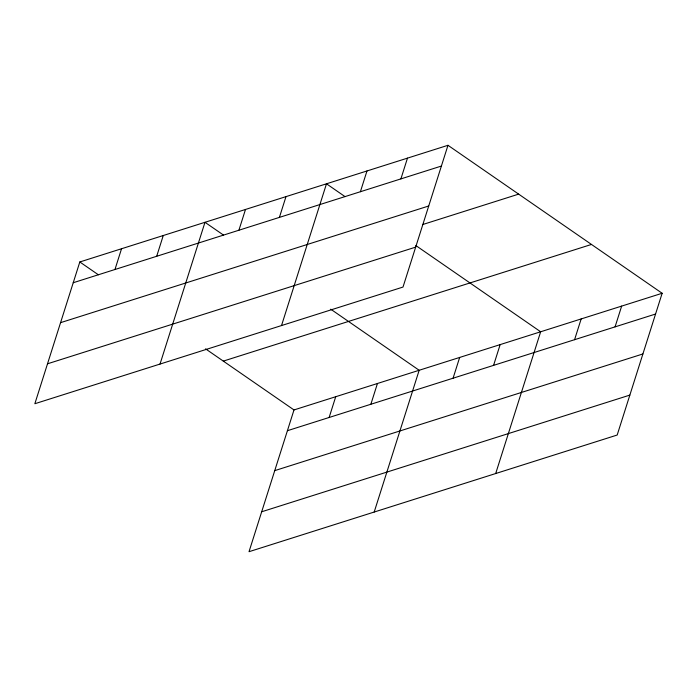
<?xml version="1.0" encoding="UTF-8"?>
<svg xmlns="http://www.w3.org/2000/svg" width="697" height="697" viewBox="0 0 697 697"><rect width="100%" height="100%" fill="white"/><g stroke="black" fill="none" stroke-linecap="round" stroke-linejoin="round"><path stroke-width="1.05" d="M447.979 145.298L79.815 261.967L34.85 403.729L403.005 287.059L447.979 145.298L662.15 293.271L617.185 435.033L249.021 551.702L293.995 409.941L662.15 293.271M114.961 269.504L121.539 248.742M156.686 256.287L163.264 235.525M160.022 364.061L204.988 222.299L223.545 235.116M238.905 230.228L245.492 209.466M279.401 217.394L285.988 196.632M281.518 325.56L326.484 183.799L345.041 196.624M360.393 191.727L366.979 170.965M400.897 178.894L407.475 158.132M329.132 417.477L335.719 396.715M370.856 404.26L377.443 383.498M374.193 512.034L419.167 370.273L330.726 309.172M453.076 378.201L459.663 357.439M493.572 365.367L500.158 344.606M495.689 473.533L540.654 331.772L415.813 245.518M574.572 339.7L581.159 318.938M615.068 326.867L621.654 306.105M73.229 282.729L441.393 166.06M60.569 322.659L428.725 205.99M422.469 224.608L518.655 194.132M47.518 363.799L415.673 247.13M223.31 361.107L591.474 244.447M287.408 430.702L655.563 314.033M274.74 470.632L642.895 353.963M261.689 511.772L629.844 395.103M79.815 261.967L98.373 274.784M205.554 348.84L293.995 409.941"/></g></svg>
